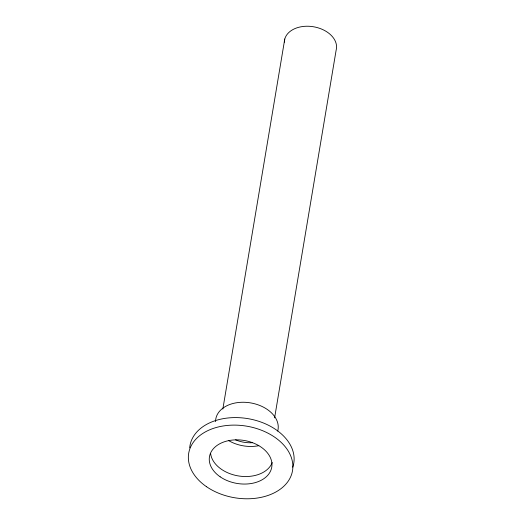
<?xml version="1.0" encoding="UTF-8"?>
<svg xmlns="http://www.w3.org/2000/svg" width="525" height="525" viewBox="0 0 525 525"><rect width="100%" height="100%" fill="white"/><g stroke="black" fill="none" stroke-linecap="round" stroke-linejoin="round"><path stroke-width="0.79" d="M222.849 409.047L284.767 39.034M274.608 417.854L336.118 50.262A26.316 18.152 9.5 0 0 313.031 26.683A26.316 18.152 9.5 0 0 284.314 42.171M272.239 462.525A31.579 21.781 9.5 0 1 239.111 476.044A31.579 21.781 9.5 0 1 210.604 453.377M258.799 445.686A31.579 21.781 9.5 0 1 228.388 440.455M215.545 421.66A31.579 21.781 9.5 0 1 249.808 402.767A31.579 21.781 9.5 0 1 277.712 431.091M189.689 447.884A52.638 36.297 9.5 0 1 249.303 418.884A52.638 36.297 9.5 0 1 292.753 467.171M252.63 442.687A26.316 18.152 9.5 0 1 235.581 439.852M206.548 486.727A52.638 36.297 9.5 0 0 291.966 473.176A52.638 36.297 9.5 0 0 223.322 425.952A52.638 36.297 9.5 0 0 206.548 486.727M220.172 476.818A31.579 21.781 9.5 0 0 271.425 468.687A31.579 21.781 9.5 0 0 230.239 440.35A31.579 21.781 9.5 0 0 220.172 476.818"/></g></svg>
